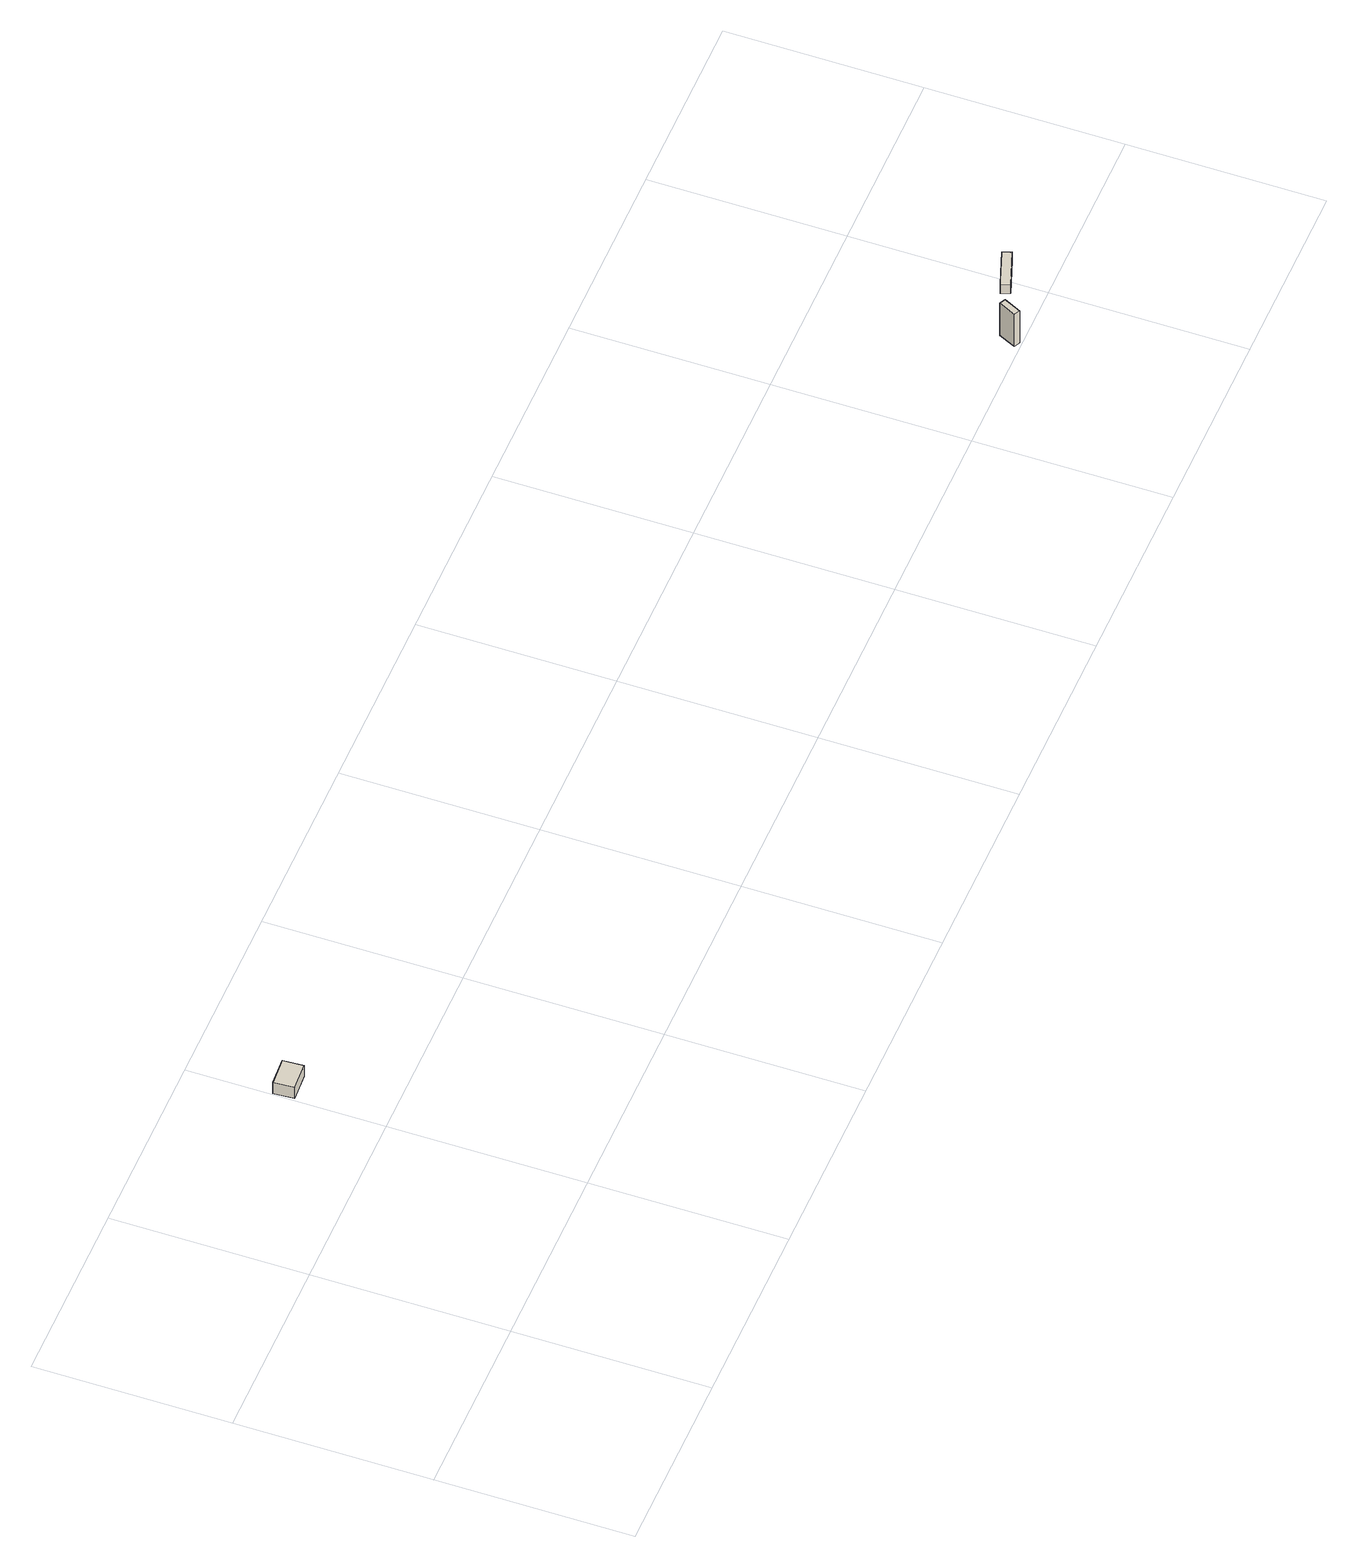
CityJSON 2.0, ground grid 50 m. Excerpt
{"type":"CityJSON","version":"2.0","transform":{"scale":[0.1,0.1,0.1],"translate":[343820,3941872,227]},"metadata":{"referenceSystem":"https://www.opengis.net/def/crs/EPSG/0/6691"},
"CityObjects":{
"building1":{"type":"Building","attributes":{"usage":"452","measuredHeight":4.1,"storeysAboveGround":1,"BuildingIDAttribute.prefecture":"14","BuildingIDAttribute.city":"14151","BuildingDetailAttribute.totalFloorArea":38.81,"BuildingDetailAttribute.buildingFootprintArea":38.81,"BuildingDetailAttribute.buildingStructureType":"610","BuildingDetailAttribute.buildingStructureOrgType":"2","BuildingDetailAttribute.orgUsage":"193","BuildingDetailAttribute.surveyYear":2015},"geometry":[{"type":"Solid","lod":"1","boundaries":[[[[0,1,2,3]],[[2,4,5,3]],[[1,6,4,2]],[[0,7,6,1]],[[3,5,7,0]],[[4,6,7,5]]]]}]},
"building2":{"type":"Building","attributes":{"measuredHeight":13.5,"BuildingIDAttribute.prefecture":"14","BuildingIDAttribute.city":"14151","BuildingDetailAttribute.surveyYear":2015},"geometry":[{"type":"Solid","lod":"1","boundaries":[[[[8,9,10,11]],[[10,12,13,11]],[[9,14,12,10]],[[8,15,14,9]],[[11,13,15,8]],[[12,14,15,13]]]]}]},
"building3":{"type":"Building","attributes":{"BuildingIDAttribute.prefecture":"14","BuildingIDAttribute.city":"14151","BuildingDetailAttribute.surveyYear":2015},"geometry":[{"type":"Solid","lod":"1","boundaries":[[[[16,17,18,19]],[[18,20,21,19]],[[17,22,20,18]],[[16,23,22,17]],[[19,21,23,16]],[[20,22,23,21]]]]}]}
},
"vertices":[
[80,598,582],[83,545,582],[11,540,582],[7,593,582],[11,540,620],[7,593,620],[83,545,620],[80,598,620],
[3335,58,3],[3350,51,3],[3329,7,3],[3314,14,3],[3329,7,113],[3314,14,113],[3350,51,113],[3335,58,113],
[3557,138,2],[3565,115,2],[3467,82,2],[3459,105,2],[3467,82,32],[3459,105,32],[3565,115,32],[3557,138,32]
]}
